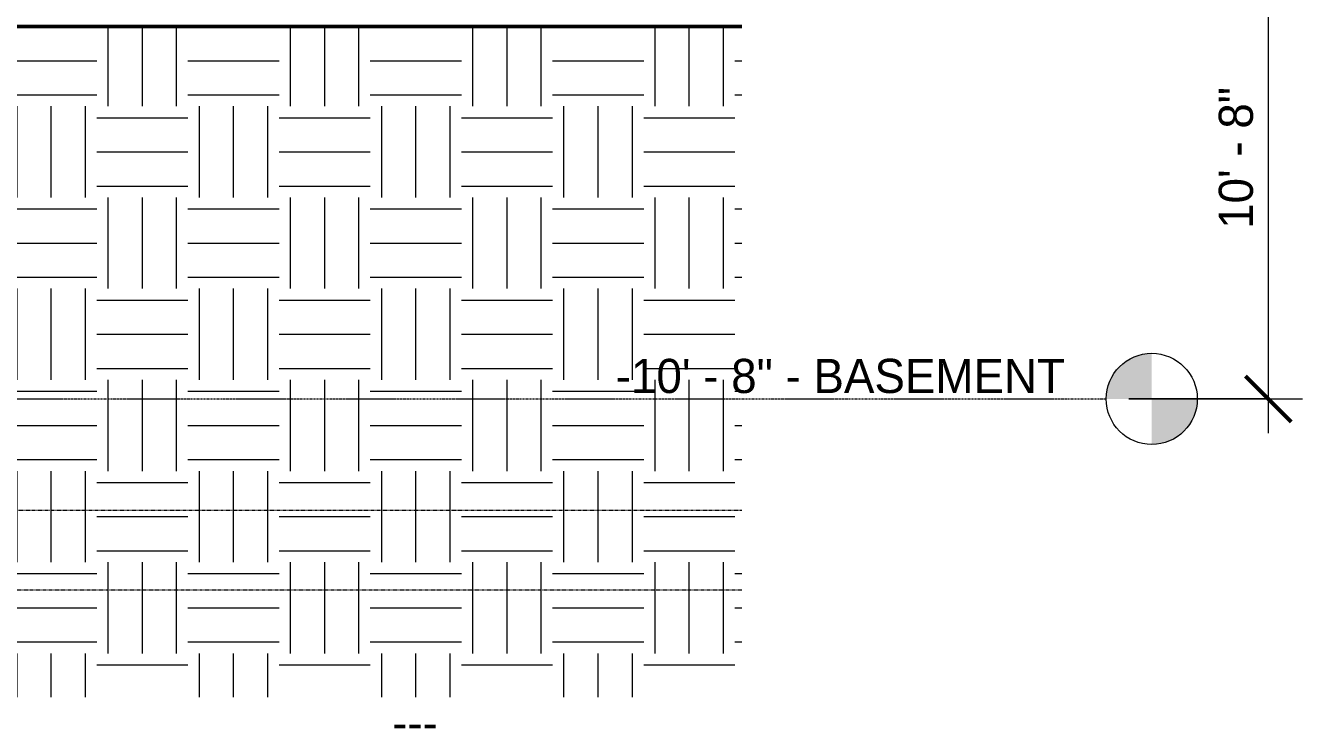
# Model space of a CAD drawing. Header units: inches. Extents: x 9610 to 16692, y -360 to 647.
# Drawn here: x 12273.2 to 12609.4, y -214.7 to -29.7 of the extents above; entities that cross this region are included whole.
import ezdxf

# ---------------------------------------------------------------- set-up
doc = ezdxf.new("R2010")
doc.units = ezdxf.units.IN
doc.header["$MEASUREMENT"] = 0
doc.linetypes.add('Aligning Line 1_8_', pattern=[0.25, 0.125, -0.125])
doc.linetypes.add('Grid Line 1_2_', pattern=[0.875, 0.5, -0.125, 0.125, -0.125])
for name, color, linetype, lineweight in [('0-1', 7, 'Continuous', 5), ('0-3', 45, 'Continuous', 9), ('A-ANNO-DIMS', 211, 'Continuous', 9), ('A-ANNO-DIMS-96', 211, 'Continuous', 9), ('A-ANNO-SYMB', 150, 'Continuous', 9), ('A-FLOR-LEVL', 51, 'Continuous', 9), ('A-FLOR-LEVL-1', 51, 'Grid Line 1_2_', 9), ('C-PRKG-1', 55, 'Continuous', 9), ('C-TOPO', 7, 'Continuous', 9), ('C-TOPO-1', 7, 'Continuous', 50), ('C-TOPO-2', 55, 'Continuous', 9), ('G-ANNO-SYMB', 111, 'Aligning Line 1_8_', 9)]:
    doc.layers.add(name, color=color, linetype=linetype, lineweight=lineweight)
doc.styles.add('Century Gothic', font='ufonts.com_century-gothic.ttf', dxfattribs={"height": 9})
doc.dimstyles.new('OD__1_8__Tol__', dxfattribs={"dimscale": 12, "dimtxt": 9.397514, "dimasz": 1, "dimexe": 0.75, "dimexo": 0.5, "dimgap": 0.125, "dimtad": 1, "dimdec": 3, "dimrnd": 0.125, "dimzin": 3, "dimdsep": 46, "dimlunit": 4, "dimtxsty": 'Century Gothic', "dimblk1": 'OBLIQUE', "dimblk2": 'OBLIQUE', "dimsah": 1, "dimcen": 0.09, "dimdle": 0.75, "dimazin": 0, "dimtfac": 1, "dimtdec": 4, "dimtix": 1, "dimtmove": 0, "dimatfit": 3, "dimfxl": 1, "dimtvp": 1, "dimtfill": 1, "dimfrac": 2, "dimtolj": 1, "dimtzin": 0, "dimarcsym": 2})
pattern_1 = [(0, (10995.947, 72), (24, 24), [24, -24]), (0, (10995.947, 81), (24, 24), [24, -24]), (0, (10995.947, 90), (24, 24), [24, -24]), (90, (10998.947, 93), (-24, 24), [24, -24]), (90, (11007.947, 93), (-24, 24), [24, -24]), (90, (11016.947, 93), (-24, 24), [24, -24])]

# ---------------------------------------------------------------- blocks, each defined once
blk = doc.blocks.new('Parking_Stall_Multiple2 - street parking-1355854-BUILDING SECTION - EAST_WEST - LOOKING NORTH')
at = {"layer": 'C-PRKG-1'}
for p, q in [((12383.54, -29.72), (12461.76, -29.72)), ((12383.54, -29.72), (12383.54, -29.97)), ((12461.76, -29.97), (12383.54, -29.97))]:
    blk.add_line(p, q, dxfattribs=at)
blk = doc.blocks.new('CTR  - Topography_rvt-1-BUILDING SECTION - EAST_WEST - LOOKING NORTH')
at = {"layer": 'C-TOPO'}
h = blk.add_hatch(dxfattribs=at)
h.set_pattern_fill('FP_13', color=256, style=0, pattern_type=2)
h.set_pattern_definition(pattern_1)
h.paths.add_polyline_path([(12266.59, -206.52), (12326.59, -206.52), (12326.59, -30), (12266.59, -30), (12266.59, -114.84)], flags=0)
h = blk.add_hatch(dxfattribs=at)
h.set_pattern_fill('FP_13', color=256, style=0, pattern_type=2)
h.set_pattern_definition(pattern_1)
h.paths.add_polyline_path([(12354.15, -206.52), (12375.07, -206.52), (12375.07, -30), (12326.59, -30), (12326.59, -206.52), (12341.33, -206.52)], flags=0)
h = blk.add_hatch(dxfattribs=at)
h.set_pattern_fill('FP_13', color=256, style=0, pattern_type=2)
h.set_pattern_definition(pattern_1)
h.paths.add_polyline_path([(12375.07, -206.52), (12461.76, -206.52), (12461.76, -30), (12375.07, -30), (12375.07, -114.84)], flags=0)
at = {"layer": 'C-TOPO-1'}
for p, q in [((12278.4, -30), (12266.59, -30)), ((12326.59, -30), (12278.4, -30)), ((12354.15, -30), (12326.59, -30)), ((12375.07, -30), (12354.15, -30)), ((12431.64, -30), (12375.07, -30)), ((12461.76, -30), (12431.64, -30))]:
    blk.add_line(p, q, dxfattribs=at)
at = {"layer": 'C-TOPO-2'}
for p, q in [((12278.4, -30), (12266.59, -30)), ((12326.59, -30), (12278.4, -30)), ((12326.59, -30), (12354.15, -30)), ((12354.15, -30), (12375.07, -30)), ((12431.64, -30), (12375.07, -30)), ((12431.64, -30), (12461.76, -30))]:
    blk.add_line(p, q, dxfattribs=at)
at = {"layer": '0-3'}
blk.add_blockref('Parking_Stall_Multiple2 - street parking-1355854-BUILDING SECTION - EAST_WEST - LOOKING NORTH', (0, 0), dxfattribs=at)
blk = doc.blocks.new('Level - Level Head - Circle-50818-BUILDING SECTION - EAST_WEST - LOOKING NORTH')
at = {"layer": 'A-FLOR-LEVL'}
h = blk.add_hatch(color=256, dxfattribs=at)
edge = h.paths.add_edge_path(flags=0)
edge.add_line((12569.73, 0), (12557.73, 0))
edge.add_arc((12569.73, 0), 12, 90, 180, ccw=False)
edge.add_line((12569.73, 12), (12569.73, 0))
h = blk.add_hatch(color=256, dxfattribs=at)
edge = h.paths.add_edge_path(flags=0)
edge.add_line((12569.73, -12), (12569.73, 0))
edge.add_line((12569.73, 0), (12581.73, 0))
edge.add_arc((12569.73, 0), 12, 270, 360, ccw=False)
blk.add_circle((12569.73, 0), 12, dxfattribs=at)
blk = doc.blocks.new('DIMBLOCK8-BUILDING SECTION - EAST_WEST - LOOKING NORTH')
at = {"layer": 'A-ANNO-DIMS-96', "lineweight": 50}
for p, q in [((12600.41, 0), (12594.41, 6)), ((12600.41, 0), (12606.41, -6)), ((12600.41, -128), (12594.41, -122)), ((12600.41, -128), (12606.41, -134))]:
    blk.add_line(p, q, dxfattribs=at)
at = {"layer": 'A-ANNO-DIMS-96'}
for p, q in [((12563.73, 0), (12609.41, 0)), ((12600.41, 0), (12563.73, 0)), ((12600.41, 0), (12600.41, -137)), ((12563.73, -128), (12609.41, -128)), ((12600.41, -128), (12563.73, -128))]:
    blk.add_line(p, q, dxfattribs=at)
at = {"layer": 'A-ANNO-DIMS-96', "color": 0, "insert": (12587.37, -83.24), "char_height": 9, "width": 46.1821, "attachment_point": 1, "rotation": 90, "line_spacing_factor": 0.984502, "style": 'Century Gothic', "bg_fill": 3, "box_fill_scale": 1.25, "bg_fill_color": 256, "bg_fill_true_color": 13158600, "bg_fill_transparency": 0}
blk.add_mtext('10\' - 8"', dxfattribs=at)
blk = doc.blocks.new('_Oblique')
at = {"color": 0, "linetype": 'ByBlock', "lineweight": -2}
blk.add_line((-0.5, -0.5), (0.5, 0.5), dxfattribs=at)
blk = doc.blocks.new('Section - Callout Head-565430-BUILDING SECTION - EAST_WEST - LOOKING NORTH')
at = {"layer": 'A-ANNO-SYMB', "insert": (11326.25, -220.22), "char_height": 9, "width": 15.453, "attachment_point": 1, "style": 'Century Gothic'}
blk.add_mtext('---', dxfattribs=at)

msp = doc.modelspace()

# ---------------------------------------------------------------- linework, layer by layer
at = {"layer": 'A-FLOR-LEVL-1'}
msp.add_line((9610.2403, -128), (12557.7313, -128), dxfattribs=at)
at = {"layer": 'G-ANNO-SYMB'}
for p, q in [((9706.2403, -157.3105), (12461.7559, -157.3105)), ((9706.2119, -178.2392), (12461.7559, -178.2392))]:
    msp.add_line(p, q, dxfattribs=at)

# ---------------------------------------------------------------- block references
at = {"layer": '0-1'}
msp.add_blockref('CTR  - Topography_rvt-1-BUILDING SECTION - EAST_WEST - LOOKING NORTH', (0, 0), dxfattribs=at)
at = {"layer": 'A-ANNO-SYMB'}
msp.add_blockref('Section - Callout Head-565430-BUILDING SECTION - EAST_WEST - LOOKING NORTH', (1043.4803, 11.5105), dxfattribs=at)
at = {"layer": 'A-FLOR-LEVL'}
msp.add_blockref('Level - Level Head - Circle-50818-BUILDING SECTION - EAST_WEST - LOOKING NORTH', (0, -128), dxfattribs=at)

# ---------------------------------------------------------------- texts
at = {"layer": 'A-FLOR-LEVL', "insert": (12428.611, -117.4492), "char_height": 9, "width": 142.713, "attachment_point": 1, "style": 'Century Gothic'}
msp.add_mtext('-10\' - 8" - BASEMENT', dxfattribs=at)

# ---------------------------------------------------------------- next in the draw order: dimensions: what is measured, and where the dimension line sits
at = {"layer": 'A-ANNO-DIMS'}
dim = msp.add_linear_dim(base=(12600.41, -128), p1=(12557.7313, 0), p2=(12557.7313, -128), angle=90, dimstyle='OD__1_8__Tol__', override={"dimpost": '<>', "dimfxl": 128}, dxfattribs=at)
dim.commit()
dim.dimension.update_dxf_attribs({"geometry": 'DIMBLOCK8-BUILDING SECTION - EAST_WEST - LOOKING NORTH', "text_midpoint": (12594.1836, -64)})

doc.saveas('drawing.dxf')
